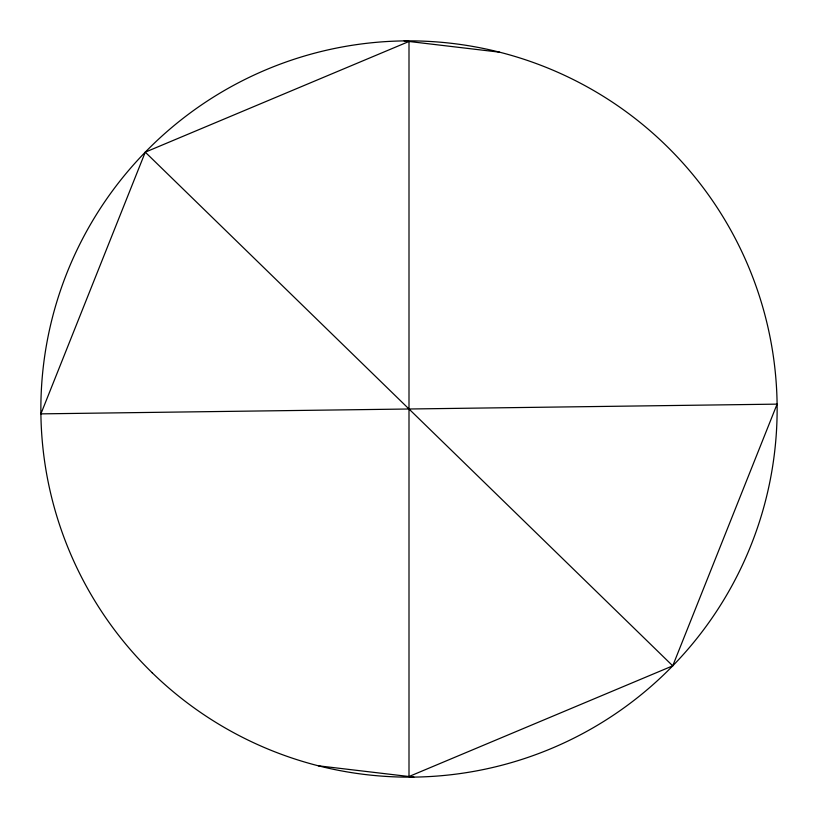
<?xml version="1.0" encoding="UTF-8"?>
<svg xmlns="http://www.w3.org/2000/svg" width="818" height="818" viewBox="0 0 818 818"><rect width="100%" height="100%" fill="white"/><g stroke="black" fill="none" stroke-linecap="round" stroke-linejoin="round"><path stroke-width="1.23" d="M145.267 152.158L40.9 413.867L777.1 404.133L672.733 665.842L409 776.527L409 41.473L145.267 152.158L672.733 665.842M404.133 40.9L499.563 52.178M318.437 765.822L413.867 777.1M152.158 672.733A368.131 368.131 0 0 0 765.822 499.563A368.131 368.131 0 0 0 309.02 54.704A368.131 368.131 0 0 0 152.158 672.733"/></g></svg>
